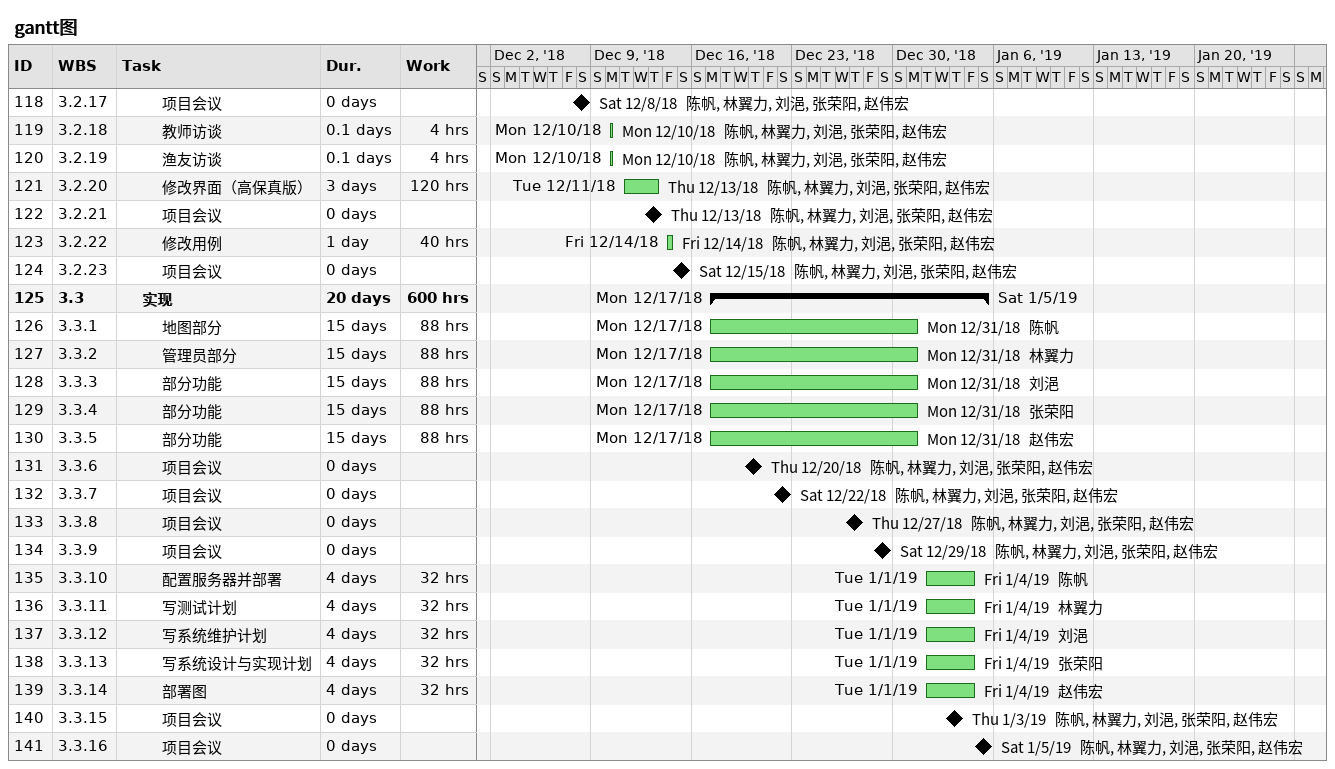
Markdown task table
gantt图

| ID | WBS | Task | Duration | Start | Finish | Resources | Work (h) |
|---|---|---|---|---|---|---|---|
| 118 | 3.2.17 | 项目会议 | 0d | 2018-12-08 | 2018-12-08 | 陈帆, 林翼力, 刘浥, 张荣阳, 赵伟宏 |  |
| 119 | 3.2.18 | 教师访谈 | 0.1d | 2018-12-10 | 2018-12-10 | 陈帆, 林翼力, 刘浥, 张荣阳, 赵伟宏 | 4 |
| 120 | 3.2.19 | 渔友访谈 | 0.1d | 2018-12-10 | 2018-12-10 | 陈帆, 林翼力, 刘浥, 张荣阳, 赵伟宏 | 4 |
| 121 | 3.2.20 | 修改界面（高保真版） | 3d | 2018-12-11 | 2018-12-13 | 陈帆, 林翼力, 刘浥, 张荣阳, 赵伟宏 | 120 |
| 122 | 3.2.21 | 项目会议 | 0d | 2018-12-13 | 2018-12-13 | 陈帆, 林翼力, 刘浥, 张荣阳, 赵伟宏 |  |
| 123 | 3.2.22 | 修改用例 | 1d | 2018-12-14 | 2018-12-14 | 陈帆, 林翼力, 刘浥, 张荣阳, 赵伟宏 | 40 |
| 124 | 3.2.23 | 项目会议 | 0d | 2018-12-15 | 2018-12-15 | 陈帆, 林翼力, 刘浥, 张荣阳, 赵伟宏 |  |
| 125 | 3.3 | **实现** | 20d | 2018-12-17 | 2019-01-05 |  | 600 |
| 126 | 3.3.1 | 地图部分 | 15d | 2018-12-17 | 2018-12-31 | 陈帆 | 88 |
| 127 | 3.3.2 | 管理员部分 | 15d | 2018-12-17 | 2018-12-31 | 林翼力 | 88 |
| 128 | 3.3.3 | 部分功能 | 15d | 2018-12-17 | 2018-12-31 | 刘浥 | 88 |
| 129 | 3.3.4 | 部分功能 | 15d | 2018-12-17 | 2018-12-31 | 张荣阳 | 88 |
| 130 | 3.3.5 | 部分功能 | 15d | 2018-12-17 | 2018-12-31 | 赵伟宏 | 88 |
| 131 | 3.3.6 | 项目会议 | 0d | 2018-12-20 | 2018-12-20 | 陈帆, 林翼力, 刘浥, 张荣阳, 赵伟宏 |  |
| 132 | 3.3.7 | 项目会议 | 0d | 2018-12-22 | 2018-12-22 | 陈帆, 林翼力, 刘浥, 张荣阳, 赵伟宏 |  |
| 133 | 3.3.8 | 项目会议 | 0d | 2018-12-27 | 2018-12-27 | 陈帆, 林翼力, 刘浥, 张荣阳, 赵伟宏 |  |
| 134 | 3.3.9 | 项目会议 | 0d | 2018-12-29 | 2018-12-29 | 陈帆, 林翼力, 刘浥, 张荣阳, 赵伟宏 |  |
| 135 | 3.3.10 | 配置服务器并部署 | 4d | 2019-01-01 | 2019-01-04 | 陈帆 | 32 |
| 136 | 3.3.11 | 写测试计划 | 4d | 2019-01-01 | 2019-01-04 | 林翼力 | 32 |
| 137 | 3.3.12 | 写系统维护计划 | 4d | 2019-01-01 | 2019-01-04 | 刘浥 | 32 |
| 138 | 3.3.13 | 写系统设计与实现计划 | 4d | 2019-01-01 | 2019-01-04 | 张荣阳 | 32 |
| 139 | 3.3.14 | 部署图 | 4d | 2019-01-01 | 2019-01-04 | 赵伟宏 | 32 |
| 140 | 3.3.15 | 项目会议 | 0d | 2019-01-03 | 2019-01-03 | 陈帆, 林翼力, 刘浥, 张荣阳, 赵伟宏 |  |
| 141 | 3.3.16 | 项目会议 | 0d | 2019-01-05 | 2019-01-05 | 陈帆, 林翼力, 刘浥, 张荣阳, 赵伟宏 |  |
